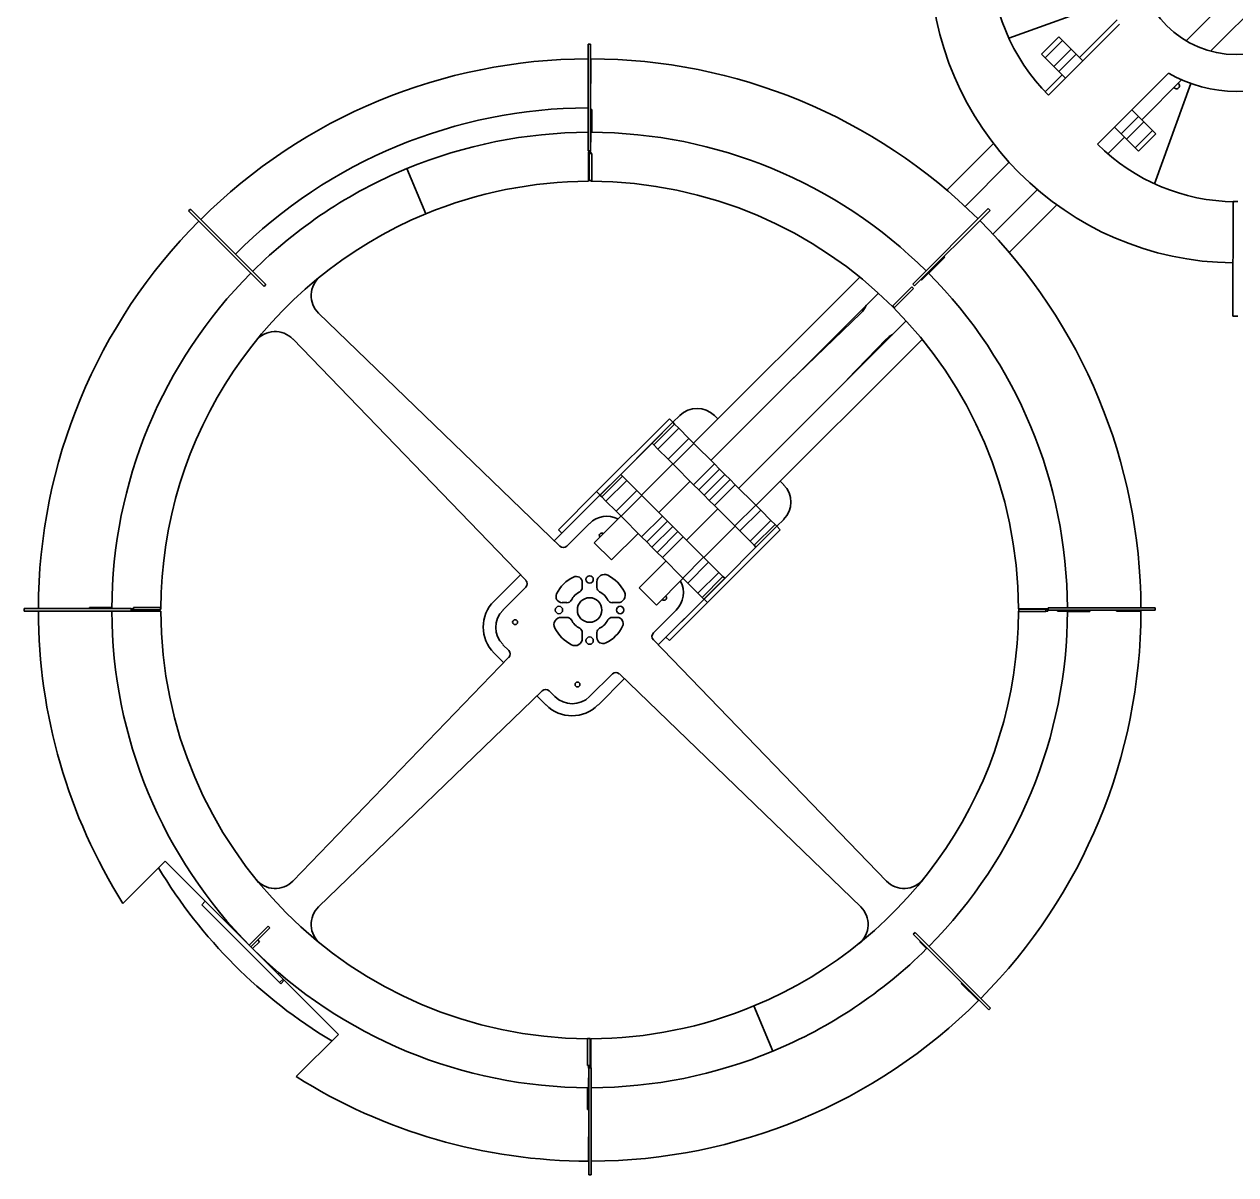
# Model space of a CAD drawing. Extents: x 95 to 1141, y 12 to 831.
# Drawn here: x 408 to 572.8, y 141.5 to 298 of the extents above; entities that cross this region are included whole.
import ezdxf

# ---------------------------------------------------------------- set-up
doc = ezdxf.new("R2010")
doc.units = 0

msp = doc.modelspace()

# ---------------------------------------------------------------- linework, layer by layer
at = {"color": 7, "lineweight": 35}
for p, q in [((584.32, 314.06), (566.04, 295.78)), ((585.72, 310.75), (569.35, 294.38)), ((521.64, 263.64), (499.05, 241.05)), ((524.18, 261.46), (501.41, 238.69)), ((480.86, 227.01), (448.02, 258.72)), ((527.95, 257.69), (505.18, 234.92)), ((476.23, 222.38), (444.51, 255.22)), ((530.14, 255.16), (507.53, 232.56)), ((493.57, 214.3), (525.28, 181.46)), ((473.91, 211.9), (444.51, 181.46)), ((488.94, 209.66), (521.78, 177.95)), ((478.46, 207.35), (448.02, 177.95))]:
    msp.add_line(p, q, dxfattribs=at)
at = {"color": 7, "lineweight": 35, "ltscale": 0.362828}
msp.add_line((541.94, 296.15), (555.6, 301.05), dxfattribs=at)
at = {"color": 7, "lineweight": 35, "ltscale": 0.181261}
msp.add_line((556.66, 298.66), (551.53, 293.53), dxfattribs=at)
at = {"color": 7, "lineweight": 35, "ltscale": 0.341594}
msp.add_line((557, 298.04), (547.33, 288.38), dxfattribs=at)
at = {"color": 7, "lineweight": 35, "ltscale": 0.363315}
for p, q in [((484.68, 280.8), (484.68, 295.33)), ((485.01, 280.8), (485.01, 295.33)), ((440.63, 262.37), (430.35, 272.65)), ((440.87, 262.61), (430.59, 272.88)), ((422.51, 218.53), (407.98, 218.53)), ((422.51, 218.19), (407.98, 218.19)), ((547.28, 218.63), (561.82, 218.63)), ((547.28, 218.3), (561.82, 218.3)), ((528.93, 174.22), (539.21, 163.94)), ((484.78, 156.03), (484.78, 141.49)), ((485.12, 156.03), (485.12, 141.49))]:
    msp.add_line(p, q, dxfattribs=at)
at = {"color": 7, "lineweight": 35, "ltscale": 0.008334}
for p, q in [((485.01, 295.33), (484.68, 295.33)), ((485.01, 280.8), (484.68, 280.8)), ((484.73, 280.67), (485.06, 280.67)), ((430.59, 272.88), (430.35, 272.65)), ((539.37, 272.72), (539.13, 272.95)), ((529.09, 262.44), (528.86, 262.68)), ((526.38, 259.5), (526.15, 259.73)), ((496.22, 243.88), (496.46, 243.64)), ((489.13, 236.79), (489.37, 236.55)), ((510.13, 229.97), (510.36, 229.73)), ((503.04, 222.88), (503.28, 222.65)), ((500.21, 220.05), (500.45, 219.82)), ((422.57, 218.17), (422.57, 218.5)), ((547.23, 218.17), (547.23, 218.5)), ((547.28, 218.3), (547.28, 218.63)), ((561.82, 218.3), (561.82, 218.63)), ((528.93, 174.22), (529.17, 174.45)), ((484.62, 160.03), (484.95, 160.03)), ((484.62, 156.36), (484.95, 156.36))]:
    msp.add_line(p, q, dxfattribs=at)
at = {"color": 7, "lineweight": 35, "ltscale": 0.083334}
for p, q in [((546.38, 293.96), (548.74, 296.32)), ((559.58, 280.76), (561.94, 283.12)), ((491.63, 221.37), (493.99, 219.02)), ((537.81, 165.19), (535.46, 167.54))]:
    msp.add_line(p, q, dxfattribs=at)
at = {"color": 7, "lineweight": 13, "ltscale": 0.083332}
for p, q in [((546.85, 293.49), (549.21, 295.85)), ((548.74, 291.61), (551.1, 293.96))]:
    msp.add_line(p, q, dxfattribs=at)
at = {"color": 7, "lineweight": 35, "ltscale": 0.016666}
for p, q in [((549.21, 295.85), (548.74, 296.32)), ((559.11, 281.24), (559.58, 280.76)), ((573.07, 258.31), (572.4, 258.31)), ((486.32, 233.98), (485.85, 234.45)), ((495.75, 214.18), (495.28, 214.65)), ((443.36, 167.95), (442.89, 167.48))]:
    msp.add_line(p, q, dxfattribs=at)
at = {"color": 7, "lineweight": 35, "ltscale": 0.041667}
for p, q in [((550.39, 294.67), (549.21, 295.85)), ((548.03, 292.31), (546.85, 293.49)), ((561.47, 283.59), (560.29, 284.77)), ((559.11, 281.24), (557.93, 282.41))]:
    msp.add_line(p, q, dxfattribs=at)
at = {"color": 7, "lineweight": 35, "ltscale": 0.016667}
for p, q in [((546.85, 293.49), (546.38, 293.96)), ((561.47, 283.59), (561.94, 283.12)), ((573.1, 273.91), (572.43, 273.91)), ((496.22, 243.88), (495.75, 244.35)), ((501.87, 244.81), (502.34, 244.34)), ((511.3, 235.38), (510.83, 235.85)), ((481.14, 228.79), (480.66, 229.26)), ((510.83, 229.26), (510.36, 229.73)), ((500.93, 219.36), (500.46, 219.83)), ((432.6, 178.71), (432.13, 178.24)), ((443.2, 168.11), (442.73, 167.64))]:
    msp.add_line(p, q, dxfattribs=at)
at = {"color": 7, "lineweight": 13, "ltscale": 0.083333}
for p, q in [((548.03, 292.31), (550.39, 294.67)), ((557.22, 283.12), (559.58, 285.48)), ((557.93, 282.41), (560.29, 284.77)), ((559.11, 281.24), (561.47, 283.59))]:
    msp.add_line(p, q, dxfattribs=at)
at = {"color": 7, "lineweight": 35, "ltscale": 0.025}
for p, q in [((551.1, 293.96), (550.39, 294.67)), ((560.29, 284.77), (559.58, 285.48)), ((557.93, 282.41), (557.22, 283.12))]:
    msp.add_line(p, q, dxfattribs=at)
at = {"color": 7, "lineweight": 35, "ltscale": 0.032148}
msp.add_line((552.01, 293.05), (551.1, 293.96), dxfattribs=at)
at = {"color": 7, "lineweight": 35, "ltscale": 0.083333}
for p, q in [((485.06, 293.34), (485.06, 290)), ((431.75, 271.25), (434.1, 268.9)), ((485.5, 227.5), (487.86, 225.15))]:
    msp.add_line(p, q, dxfattribs=at)
at = {"color": 7, "lineweight": 35, "ltscale": 0.024999}
msp.add_line((548.74, 291.61), (548.03, 292.31), dxfattribs=at)
at = {"color": 7, "lineweight": 35, "ltscale": 0.081599}
msp.add_line((549.17, 291.17), (546.87, 288.86), dxfattribs=at)
at = {"color": 7, "lineweight": 35, "ltscale": 0.032149}
for p, q in [((549.65, 290.7), (548.74, 291.61)), ((558.67, 286.39), (559.58, 285.48)), ((556.32, 284.03), (557.22, 283.12))]:
    msp.add_line(p, q, dxfattribs=at)
at = {"color": 7, "lineweight": 35, "ltscale": 0.341596}
msp.add_line((563.66, 291.38), (554, 281.72), dxfattribs=at)
at = {"color": 7, "lineweight": 35, "ltscale": 0.191913}
msp.add_line((565.44, 290.47), (560.02, 285.04), dxfattribs=at)
at = {"color": 7, "lineweight": 35, "ltscale": 0.001302}
for p, q in [((485.01, 290), (485.06, 290)), ((485.06, 282), (485.01, 282))]:
    msp.add_line(p, q, dxfattribs=at)
at = {"color": 7, "lineweight": 35, "ltscale": 0.362827}
msp.add_line((561.76, 276.32), (566.67, 289.98), dxfattribs=at)
at = {"color": 7, "lineweight": 35, "ltscale": 0.004167}
for p, q in [((485.18, 286.46), (485.01, 286.46)), ((533.22, 266.33), (533.1, 266.45)), ((416.85, 218.69), (416.85, 218.53)), ((552.95, 218.13), (552.95, 218.3)), ((484.62, 150.36), (484.78, 150.36))]:
    msp.add_line(p, q, dxfattribs=at)
at = {"color": 7, "lineweight": 35, "ltscale": 0.078156}
msp.add_line((485.18, 283.34), (485.18, 286.46), dxfattribs=at)
at = {"color": 7, "lineweight": 35, "ltscale": 0.003162}
msp.add_line((485.01, 282.13), (485.01, 282), dxfattribs=at)
at = {"color": 7, "lineweight": 35, "ltscale": 0.03335}
for p, q in [((485.06, 283.34), (485.06, 282)), ((419.9, 218.17), (421.23, 218.17)), ((549.9, 218.17), (548.56, 218.17))]:
    msp.add_line(p, q, dxfattribs=at)
at = {"color": 7, "lineweight": 35, "ltscale": 0.080113}
msp.add_line((557.66, 282.69), (555.39, 280.42), dxfattribs=at)
at = {"color": 7, "lineweight": 35, "ltscale": 0.1}
for p, q in [((484.73, 276.67), (484.73, 280.67)), ((496.22, 243.88), (493.39, 241.05)), ((502.58, 237.52), (499.75, 234.69)), ((489.13, 236.79), (486.3, 233.96)), ((503.29, 236.8), (500.46, 233.98)), ((504, 236.09), (501.18, 233.26)), ((495.49, 230.43), (492.66, 227.6)), ((496.2, 229.72), (493.38, 226.89)), ((510.36, 229.73), (507.53, 226.9)), ((496.92, 229), (494.09, 226.18)), ((503.28, 222.65), (500.45, 219.82)), ((426.57, 218.17), (422.57, 218.17)), ((543.23, 218.5), (547.23, 218.5))]:
    msp.add_line(p, q, dxfattribs=at)
at = {"color": 7, "lineweight": 35, "ltscale": 0.005186}
for p, q in [((484.85, 280.46), (484.85, 280.67)), ((485.06, 280.46), (485.06, 280.67))]:
    msp.add_line(p, q, dxfattribs=at)
at = {"color": 7, "lineweight": 35, "ltscale": 0.008333}
for p, q in [((485.18, 280.46), (484.85, 280.46)), ((485.18, 276.8), (484.85, 276.8)), ((440.87, 262.61), (440.63, 262.37)), ((528.97, 262.09), (528.74, 262.33)), ((493.39, 241.05), (493.63, 240.81)), ((486.3, 233.96), (486.54, 233.72)), ((507.3, 227.14), (507.53, 226.9)), ((407.98, 218.53), (407.98, 218.19)), ((422.51, 218.53), (422.51, 218.19)), ((422.85, 218.69), (422.85, 218.36)), ((426.51, 218.69), (426.51, 218.36)), ((543.28, 218.13), (543.28, 218.46)), ((546.95, 218.13), (546.95, 218.46)), ((441.18, 175.32), (441.41, 175.09)), ((439.76, 173.44), (440, 173.2)), ((438.58, 172.72), (438.81, 172.49)), ((539.21, 163.94), (539.44, 164.18)), ((484.78, 156.03), (485.12, 156.03)), ((484.95, 156.36), (484.95, 156.03)), ((484.78, 141.49), (485.12, 141.49))]:
    msp.add_line(p, q, dxfattribs=at)
at = {"color": 7, "lineweight": 35, "ltscale": 0.091666}
for p, q in [((484.85, 276.8), (484.85, 280.46)), ((485.18, 276.8), (485.18, 280.46)), ((526.15, 259.73), (528.74, 262.33)), ((426.51, 218.69), (422.85, 218.69)), ((426.51, 218.36), (422.85, 218.36))]:
    msp.add_line(p, q, dxfattribs=at)
at = {"color": 7, "lineweight": 35, "ltscale": 0.22468}
msp.add_line((539.83, 281.83), (533.48, 275.48), dxfattribs=at)
at = {"color": 7, "lineweight": 35, "ltscale": 0.212324}
msp.add_line((541.98, 279.26), (535.97, 273.26), dxfattribs=at)
at = {"color": 7, "lineweight": 35, "ltscale": 0.166667}
for p, q in [((462.6, 272.24), (460.05, 278.4)), ((462.6, 272.24), (460.05, 278.4)), ((509.8, 158.3), (507.25, 164.46)), ((509.8, 158.3), (507.25, 164.46))]:
    msp.add_line(p, q, dxfattribs=at)
at = {"color": 7, "lineweight": 35, "ltscale": 0.003147}
msp.add_line((485.06, 276.67), (485.06, 276.8), dxfattribs=at)
at = {"color": 7, "lineweight": 35, "ltscale": 0.214203}
msp.add_line((545.81, 275.55), (539.75, 269.49), dxfattribs=at)
at = {"color": 7, "lineweight": 35, "ltscale": 0.389881}
msp.add_line((572.43, 273.91), (572.4, 258.31), dxfattribs=at)
at = {"color": 7, "lineweight": 35, "ltscale": 0.363314}
for p, q in [((528.86, 262.68), (539.13, 272.95)), ((529.09, 262.44), (539.37, 272.72))]:
    msp.add_line(p, q, dxfattribs=at)
at = {"color": 7, "lineweight": 35, "ltscale": 0.228943}
msp.add_line((548.45, 273.47), (541.97, 267), dxfattribs=at)
at = {"color": 7, "lineweight": 35, "ltscale": 0.077612}
msp.add_line((531.02, 264.14), (533.22, 266.33), dxfattribs=at)
at = {"color": 7, "lineweight": 35, "ltscale": 0.033333}
for p, q in [((438.82, 264.18), (439.76, 263.24)), ((438.82, 172.49), (439.76, 173.44))]:
    msp.add_line(p, q, dxfattribs=at)
at = {"color": 7, "lineweight": 35, "ltscale": 0.033349}
for p, q in [((530.98, 264.18), (530.03, 263.24)), ((439.05, 172.26), (440, 173.2)), ((530.74, 172.26), (529.8, 173.2)), ((484.73, 153.34), (484.73, 154.67))]:
    msp.add_line(p, q, dxfattribs=at)
at = {"color": 7, "lineweight": 35, "ltscale": 0.002623}
for p, q in [((439.69, 263.31), (439.76, 263.24)), ((530.04, 263.39), (529.96, 263.31))]:
    msp.add_line(p, q, dxfattribs=at)
at = {"color": 7, "lineweight": 35, "ltscale": 0.091667}
for p, q in [((526.38, 259.5), (528.97, 262.09)), ((543.28, 218.46), (546.95, 218.46)), ((543.28, 218.13), (546.95, 218.13)), ((484.62, 160.03), (484.62, 156.36)), ((484.95, 160.03), (484.95, 156.36))]:
    msp.add_line(p, q, dxfattribs=at)
at = {"color": 7, "lineweight": 35, "ltscale": 0.002602}
for p, q in [((530.03, 263.24), (529.96, 263.31)), ((535.53, 167.62), (535.46, 167.54))]:
    msp.add_line(p, q, dxfattribs=at)
at = {"color": 7, "lineweight": 35, "ltscale": 0.341251}
msp.add_line((511.96, 249.24), (521.78, 258.72), dxfattribs=at)
at = {"color": 7, "lineweight": 35, "ltscale": 0.192177}
msp.add_line((519.94, 249.69), (525.28, 255.22), dxfattribs=at)
at = {"color": 7, "lineweight": 35, "ltscale": 0.35}
for p, q in [((495.75, 244.35), (485.85, 234.45)), ((496.22, 243.88), (486.32, 233.98)), ((510.36, 229.73), (500.46, 219.83)), ((510.83, 229.26), (500.93, 219.36))]:
    msp.add_line(p, q, dxfattribs=at)
at = {"color": 7, "lineweight": 35, "ltscale": 0.033046}
for p, q in [((496.22, 243.88), (497.15, 244.81)), ((510.36, 229.73), (511.3, 230.67))]:
    msp.add_line(p, q, dxfattribs=at)
at = {"color": 7, "lineweight": 13, "ltscale": 0.1}
for p, q in [((496.46, 243.64), (493.63, 240.81)), ((497.02, 243.07), (494.2, 240.24)), ((498.4, 241.69), (495.58, 238.86)), ((499.09, 241), (496.26, 238.17)), ((501.88, 238.22), (499.05, 235.39)), ((489.37, 236.55), (486.54, 233.72)), ((489.94, 235.98), (487.11, 233.16)), ((491.32, 234.61), (488.49, 231.78)), ((504.71, 235.39), (501.88, 232.56)), ((492.01, 233.92), (489.18, 231.09)), ((507.49, 232.61), (504.66, 229.78)), ((494.79, 231.13), (491.96, 228.3)), ((508.18, 231.92), (505.35, 229.09)), ((510.13, 229.97), (507.3, 227.14)), ((497.62, 228.3), (494.79, 225.47)), ((500.4, 225.52), (497.57, 222.69)), ((501.09, 224.83), (498.26, 222)), ((502.47, 223.45), (499.64, 220.62)), ((503.04, 222.88), (500.21, 220.05))]:
    msp.add_line(p, q, dxfattribs=at)
at = {"color": 7, "lineweight": 35, "ltscale": 0.020102}
for p, q in [((496.46, 243.64), (497.02, 243.07)), ((493.63, 240.81), (494.2, 240.24)), ((486.54, 233.72), (487.11, 233.16)), ((510.13, 229.97), (509.56, 230.54)), ((503.04, 222.88), (502.47, 223.45)), ((500.21, 220.05), (499.64, 220.62))]:
    msp.add_line(p, q, dxfattribs=at)
at = {"color": 7, "lineweight": 35, "ltscale": 0.04875}
for p, q in [((497.02, 243.07), (498.4, 241.69)), ((494.2, 240.24), (495.58, 238.86)), ((489.94, 235.98), (491.32, 234.61)), ((487.11, 233.16), (488.49, 231.78)), ((508.18, 231.92), (509.56, 230.54)), ((505.35, 229.09), (506.73, 227.71)), ((501.09, 224.83), (502.47, 223.45)), ((498.26, 222), (499.64, 220.62))]:
    msp.add_line(p, q, dxfattribs=at)
at = {"color": 7, "lineweight": 35, "ltscale": 0.15056}
msp.add_line((489.13, 236.79), (493.39, 241.05), dxfattribs=at)
at = {"color": 7, "lineweight": 35, "ltscale": 0.024374}
for p, q in [((498.4, 241.69), (499.09, 241)), ((507.49, 232.61), (508.18, 231.92)), ((504.66, 229.78), (505.35, 229.09))]:
    msp.add_line(p, q, dxfattribs=at)
at = {"color": 7, "lineweight": 35, "ltscale": 0.09844}
for p, q in [((501.88, 238.22), (499.09, 241)), ((504.71, 235.39), (507.49, 232.61)), ((501.88, 232.56), (504.66, 229.78))]:
    msp.add_line(p, q, dxfattribs=at)
at = {"color": 7, "lineweight": 35, "ltscale": 0.150559}
for p, q in [((496.22, 238.22), (491.96, 233.96)), ((498.58, 235.86), (494.32, 231.6)), ((502.35, 232.09), (498.09, 227.83)), ((504.71, 229.73), (500.45, 225.47))]:
    msp.add_line(p, q, dxfattribs=at)
at = {"color": 7, "lineweight": 35, "ltscale": 0.024375}
for p, q in [((495.58, 238.86), (496.26, 238.17)), ((491.32, 234.61), (492.01, 233.92)), ((488.49, 231.78), (489.18, 231.09)), ((500.4, 225.52), (501.09, 224.83)), ((497.57, 222.69), (498.26, 222))]:
    msp.add_line(p, q, dxfattribs=at)
at = {"color": 7, "lineweight": 35, "ltscale": 0.098439}
for p, q in [((499.05, 235.39), (496.26, 238.17)), ((494.79, 231.13), (492.01, 233.92)), ((491.96, 228.3), (489.18, 231.09)), ((497.62, 228.3), (500.4, 225.52)), ((494.79, 225.47), (497.57, 222.69))]:
    msp.add_line(p, q, dxfattribs=at)
at = {"color": 7, "lineweight": 35, "ltscale": 0.024814}
for p, q in [((501.88, 238.22), (502.58, 237.52)), ((504, 236.09), (504.71, 235.39)), ((499.05, 235.39), (499.75, 234.69)), ((501.18, 233.26), (501.88, 232.56))]:
    msp.add_line(p, q, dxfattribs=at)
at = {"color": 7, "lineweight": 35, "ltscale": 0.025187}
for p, q in [((502.58, 237.52), (503.29, 236.8)), ((503.29, 236.8), (504, 236.09)), ((499.75, 234.69), (500.46, 233.98)), ((500.46, 233.98), (501.18, 233.26))]:
    msp.add_line(p, q, dxfattribs=at)
at = {"color": 7, "lineweight": 35, "ltscale": 0.020101}
msp.add_line((489.37, 236.55), (489.94, 235.98), dxfattribs=at)
at = {"color": 7, "lineweight": 35, "ltscale": 0.183334}
for p, q in [((485.85, 234.45), (480.66, 229.26)), ((500.93, 219.36), (495.75, 214.18))]:
    msp.add_line(p, q, dxfattribs=at)
at = {"color": 7, "lineweight": 35, "ltscale": 0.219573}
msp.add_line((480.09, 227.75), (486.3, 233.96), dxfattribs=at)
at = {"color": 7, "lineweight": 35, "ltscale": 0.128316}
msp.add_line((489.13, 231.13), (485.5, 227.5), dxfattribs=at)
at = {"color": 7, "lineweight": 35, "ltscale": 0.024813}
for p, q in [((494.79, 231.13), (495.49, 230.43)), ((491.96, 228.3), (492.66, 227.6)), ((496.92, 229), (497.62, 228.3)), ((494.09, 226.18), (494.79, 225.47))]:
    msp.add_line(p, q, dxfattribs=at)
at = {"color": 7, "lineweight": 35, "ltscale": 0.109739}
for p, q in [((481.79, 227.02), (484.9, 230.12)), ((476.22, 221.44), (473.11, 218.34)), ((493.58, 215.23), (496.68, 218.34)), ((488, 209.66), (484.9, 206.55))]:
    msp.add_line(p, q, dxfattribs=at)
at = {"color": 7, "lineweight": 35, "ltscale": 0.025188}
for p, q in [((495.49, 230.43), (496.2, 229.72)), ((496.2, 229.72), (496.92, 229)), ((492.66, 227.6), (493.38, 226.89)), ((493.38, 226.89), (494.09, 226.18))]:
    msp.add_line(p, q, dxfattribs=at)
at = {"color": 7, "lineweight": 13, "ltscale": 0.100001}
msp.add_line((509.56, 230.54), (506.73, 227.71), dxfattribs=at)
at = {"color": 7, "lineweight": 35, "ltscale": 0.128317}
for p, q in [((491.49, 228.77), (487.86, 225.15)), ((495.26, 225), (491.63, 221.37)), ((497.62, 222.65), (493.99, 219.02))]:
    msp.add_line(p, q, dxfattribs=at)
at = {"color": 7, "lineweight": 35, "ltscale": 0.020103}
msp.add_line((507.3, 227.14), (506.73, 227.71), dxfattribs=at)
at = {"color": 7, "lineweight": 35, "ltscale": 0.126868}
msp.add_line((471.9, 219.55), (475.49, 223.14), dxfattribs=at)
at = {"color": 7, "lineweight": 35, "ltscale": 0.016599}
for p, q in [((483.9, 221.41), (483.9, 222.08)), ((481.16, 219.34), (481.82, 219.34)), ((488.64, 217.34), (487.98, 217.34)), ((487.98, 217.34), (488.64, 217.34)), ((485.9, 215.26), (485.9, 214.6)), ((485.9, 214.6), (485.9, 215.26))]:
    msp.add_line(p, q, dxfattribs=at)
at = {"color": 7, "lineweight": 35, "ltscale": 0.019162}
for p, q in [((485.9, 222.18), (485.9, 221.41)), ((485.9, 221.41), (485.9, 222.18)), ((487.98, 219.34), (488.74, 219.34)), ((481.05, 217.34), (481.82, 217.34)), ((481.05, 217.34), (481.82, 217.34)), ((483.9, 215.26), (483.9, 214.49))]:
    msp.add_line(p, q, dxfattribs=at)
at = {"color": 7, "lineweight": 35, "ltscale": 0.220086}
msp.add_line((494.24, 213.61), (500.46, 219.83), dxfattribs=at)
at = {"color": 7, "lineweight": 35, "ltscale": 0.183333}
msp.add_line((500.46, 219.83), (495.28, 214.65), dxfattribs=at)
at = {"color": 7, "lineweight": 35, "ltscale": 0.083326}
msp.add_line((409.9, 218.17), (413.23, 218.17), dxfattribs=at)
at = {"color": 7, "lineweight": 35, "ltscale": 0.000539017}
for p, q in [((413.23, 218.17), (413.23, 218.19)), ((421.23, 218.19), (421.23, 218.17))]:
    msp.add_line(p, q, dxfattribs=at)
at = {"color": 7, "lineweight": 35, "ltscale": 0.076341}
msp.add_line((419.9, 218.69), (416.85, 218.69), dxfattribs=at)
at = {"color": 7, "lineweight": 35, "ltscale": 0.001338}
msp.add_line((421.18, 218.19), (421.23, 218.19), dxfattribs=at)
at = {"color": 7, "lineweight": 35, "ltscale": 0.007026}
for p, q in [((422.85, 218.5), (422.57, 218.5)), ((422.85, 218.36), (422.57, 218.36))]:
    msp.add_line(p, q, dxfattribs=at)
at = {"color": 7, "lineweight": 35, "ltscale": 0.001308}
msp.add_line((426.57, 218.5), (426.51, 218.5), dxfattribs=at)
at = {"color": 7, "lineweight": 35, "ltscale": 0.001306}
msp.add_line((543.23, 218.17), (543.28, 218.17), dxfattribs=at)
at = {"color": 7, "lineweight": 35, "ltscale": 0.007027}
for p, q in [((546.95, 218.46), (547.23, 218.46)), ((546.95, 218.17), (547.23, 218.17))]:
    msp.add_line(p, q, dxfattribs=at)
at = {"color": 7, "lineweight": 35, "ltscale": 0.001321}
msp.add_line((548.62, 218.3), (548.56, 218.3), dxfattribs=at)
at = {"color": 7, "lineweight": 35, "ltscale": 0.00314}
msp.add_line((548.56, 218.3), (548.56, 218.17), dxfattribs=at)
at = {"color": 7, "lineweight": 35, "ltscale": 0.076309}
msp.add_line((549.9, 218.13), (552.95, 218.13), dxfattribs=at)
at = {"color": 7, "lineweight": 35, "ltscale": 0.003141}
msp.add_line((556.57, 218.17), (556.57, 218.3), dxfattribs=at)
at = {"color": 7, "lineweight": 35, "ltscale": 0.083325}
msp.add_line((559.9, 218.17), (556.57, 218.17), dxfattribs=at)
at = {"color": 7, "lineweight": 35, "ltscale": 0.02786}
for p, q in [((473.9, 212.84), (473.11, 213.62)), ((479.4, 207.34), (480.18, 206.55))]:
    msp.add_line(p, q, dxfattribs=at)
at = {"color": 7, "lineweight": 35, "ltscale": 0.046267}
msp.add_line((471.9, 212.48), (473.21, 211.17), dxfattribs=at)
at = {"color": 7, "lineweight": 35, "ltscale": 0.126822}
msp.add_line((486.04, 205.41), (489.63, 209), dxfattribs=at)
at = {"color": 7, "lineweight": 35, "ltscale": 0.043665}
msp.add_line((478.97, 205.41), (477.73, 206.65), dxfattribs=at)
at = {"color": 7, "lineweight": 35, "ltscale": 0.203117}
for p, q in [((421.41, 178.42), (427.15, 184.16)), ((444.98, 154.85), (450.72, 160.59))]:
    msp.add_line(p, q, dxfattribs=at)
at = {"color": 7, "lineweight": 35, "ltscale": 0.192672}
msp.add_line((432.6, 178.71), (427.15, 184.16), dxfattribs=at)
at = {"color": 7, "lineweight": 35, "ltscale": 0.374792}
msp.add_line((432.13, 178.24), (442.73, 167.64), dxfattribs=at)
at = {"color": 7, "lineweight": 35, "ltscale": 0.211494}
msp.add_line((432.6, 178.71), (438.58, 172.73), dxfattribs=at)
at = {"color": 7, "lineweight": 35, "ltscale": 0.09182}
msp.add_line((438.58, 172.72), (441.18, 175.32), dxfattribs=at)
at = {"color": 7, "lineweight": 35, "ltscale": 0.091821}
msp.add_line((438.81, 172.49), (441.41, 175.09), dxfattribs=at)
at = {"color": 7, "lineweight": 35, "ltscale": 0.363316}
msp.add_line((529.17, 174.45), (539.44, 164.18), dxfattribs=at)
at = {"color": 7, "lineweight": 35, "ltscale": 0.002601}
msp.add_line((529.87, 173.27), (529.8, 173.2), dxfattribs=at)
at = {"color": 7, "lineweight": 35, "ltscale": 0.154964}
msp.add_line((438.82, 172.49), (443.2, 168.11), dxfattribs=at)
at = {"color": 7, "lineweight": 35, "ltscale": 0.005552}
msp.add_line((442.89, 167.48), (442.73, 167.64), dxfattribs=at)
at = {"color": 7, "lineweight": 35, "ltscale": 0.005551}
msp.add_line((443.36, 167.95), (443.2, 168.11), dxfattribs=at)
at = {"color": 7, "lineweight": 35, "ltscale": 0.263128}
msp.add_line((443.28, 168.03), (450.72, 160.59), dxfattribs=at)
at = {"color": 7, "lineweight": 35, "ltscale": 0.099467}
msp.add_line((485.06, 160), (485.06, 156.03), dxfattribs=at)
at = {"color": 7, "lineweight": 35, "ltscale": 0.008866}
msp.add_line((484.73, 156.36), (484.73, 156), dxfattribs=at)
at = {"color": 7, "lineweight": 35, "ltscale": 0.001301}
for p, q in [((484.73, 156), (484.78, 156)), ((484.78, 154.67), (484.73, 154.67)), ((484.73, 146.67), (484.78, 146.67))]:
    msp.add_line(p, q, dxfattribs=at)
at = {"color": 7, "lineweight": 35, "ltscale": 0.000532913}
msp.add_line((484.78, 156), (484.78, 156.03), dxfattribs=at)
at = {"color": 7, "lineweight": 35, "ltscale": 0.074477}
msp.add_line((484.62, 153.34), (484.62, 150.36), dxfattribs=at)
at = {"color": 7, "lineweight": 35, "ltscale": 0.083321}
msp.add_line((484.73, 143.34), (484.73, 146.67), dxfattribs=at)
at = {"color": 7, "lineweight": 35}
for centre, radius in [((572.86, 307.24), 13.33), ((484.9, 222.5), 0.5), ((484.9, 218.34), 1.67), ((480.73, 218.34), 0.5), ((489.06, 218.34), 0.5), ((474.76, 216.69), 0.333), ((484.9, 214.17), 0.5), ((483.25, 208.2), 0.333)]:
    msp.add_circle(centre, radius, dxfattribs=at)
for centre, radius, start, end in [((572.86, 307.24), 41.67, 180.4584, 269.3928), ((566.19, 307.24), 26.67, 179.5584, 225), ((484.9, 218.34), 75, 90.1671, 134.8727), ((484.9, 218.34), 75, 45.2068, 89.8727), ((572.86, 307.24), 18.33, 239.8998, 300.1002), ((564.73, 289.68), 0.417, 217.8257, 52.1743), ((484.9, 218.34), 68.33, 90.1834, 134.8603), ((484.9, 218.34), 65, 90.1928, 112.4752), ((484.9, 218.34), 65, 45.2386, 89.8531), ((572.86, 300.57), 26.67, 225, 269.6207), ((484.9, 218.34), 65, 112.4752, 134.8531), ((484.9, 218.34), 58.33, 90.1637, 112.4723), ((484.9, 218.34), 58.33, 0.1637, 89.8363), ((484.9, 218.34), 58.33, 112.4723, 179.8363), ((484.9, 218.34), 75, 135.1273, 179.8562), ((484.9, 218.34), 75, 0.2233, 44.9522), ((484.9, 218.34), 65, 135.1469, 179.8341), ((484.9, 218.34), 65, 0.2576, 44.8531), ((450.34, 261.12), 3.33, 128.9327, 226), ((519.46, 261.12), 3.33, 49.107, 51.0673), ((519.46, 261.12), 3.33, 314, 336.8163), ((442.11, 252.9), 3.33, 44, 141.0673), ((527.68, 252.9), 3.33, 118.6582, 136), ((527.68, 252.9), 3.33, 38.9327, 42.6846), ((499.51, 242.45), 3.33, 45, 135), ((508.94, 233.02), 3.33, 315, 45), ((487.26, 227.77), 3.33, 63.3977, 135), ((486.55, 228.47), 0.333, 53.9807, 216.0193), ((486.55, 228.47), 0.333, 53.9808, 216.0192), ((481.32, 227.49), 0.667, 226, 315), ((484.9, 218.34), 5, 116.1039, 153.8961), ((484.9, 218.34), 5, 116.1039, 153.8961), ((483.06, 222.08), 0.833, 0, 116.1039), ((483.06, 222.08), 0.833, 0, 116.1039), ((484.9, 222.5), 0.5, 90, 270), ((486.9, 222.18), 1, 62.5136, 180), ((486.9, 222.18), 1, 62.5136, 180), ((484.9, 218.34), 5.33, 27.4864, 62.5136), ((484.9, 218.34), 5.33, 27.4864, 62.5136), ((475.75, 221.91), 0.667, 315, 44), ((483.23, 221.41), 0.667, 298.4369, 360), ((486.56, 221.41), 0.667, 180, 241.5631), ((494.33, 220.69), 3.33, 315, 28.4776), ((475.43, 216.02), 5, 135, 225), ((481.16, 220.17), 0.833, 153.8961, 270), ((481.82, 220), 0.667, 270, 331.5631), ((484.9, 218.34), 2.83, 118.4369, 151.5631), ((484.9, 218.34), 1.67, 90, 270), ((484.9, 218.34), 2.83, 28.4369, 61.5631), ((487.98, 220), 0.667, 208.4369, 270), ((488.74, 220.34), 1, 270, 27.4864), ((495.03, 219.99), 0.333, 216.0193, 53.9807), ((495.03, 219.99), 0.333, 216.0192, 53.9808), ((484.9, 218.34), 75, 180.1273, 212.1604), ((484.9, 218.34), 65, 180.1469, 224.8531), ((484.9, 218.34), 58.33, 180.1637, 269.7237), ((475.47, 215.98), 3.33, 135, 225), ((480.73, 218.34), 0.5, 90, 270), ((489.06, 218.34), 0.5, 90, 270), ((484.9, 218.34), 58.33, 292.5277, 359.8363), ((484.9, 218.34), 65, 315.2386, 359.8531), ((484.9, 218.34), 75, 315.2068, 359.8727), ((474.76, 216.69), 0.333, 90, 270), ((481.05, 216.34), 1, 90, 207.4864), ((481.05, 216.34), 1, 90, 207.4864), ((481.82, 216.67), 0.667, 28.4369, 90), ((481.82, 216.67), 0.667, 28.4369, 90), ((484.9, 218.34), 2.83, 208.4369, 241.5631), ((484.9, 218.34), 2.83, 208.4369, 241.5631), ((484.9, 218.34), 2.83, 298.4369, 331.5631), ((484.9, 218.34), 2.83, 298.4369, 331.5631), ((484.9, 218.34), 5, 296.1039, 333.8961), ((487.98, 216.67), 0.667, 90, 151.5631), ((487.98, 216.67), 0.667, 90, 151.5631), ((488.64, 216.5), 0.833, 333.8961, 90), ((484.9, 218.34), 5.33, 207.4864, 242.5136), ((484.9, 218.34), 5.33, 207.4864, 242.5136), ((482.9, 214.49), 1, 242.5136, 360), ((483.23, 215.26), 0.667, 360, 61.5631), ((484.9, 214.17), 0.5, 90, 270), ((486.56, 215.26), 0.667, 118.4369, 180), ((486.56, 215.26), 0.667, 118.4369, 180), ((486.73, 214.6), 0.833, 180, 296.1039), ((494.05, 214.76), 0.667, 135, 224), ((473.43, 212.36), 0.667, 316, 45), ((488.47, 209.18), 0.667, 46, 135), ((483.25, 208.2), 0.333, 360, 180), ((478.92, 206.87), 0.667, 45, 134), ((482.54, 208.91), 3.33, 225, 315), ((482.5, 208.95), 5, 225, 315), ((484.9, 218.34), 68.33, 210.883, 239.117), ((442.11, 183.77), 3.33, 218.9932, 316), ((527.68, 183.77), 3.33, 224, 320.8892), ((450.34, 175.55), 3.33, 134, 230.9645), ((519.46, 175.55), 3.33, 309.115, 46), ((484.9, 218.34), 65, 225.1469, 269.8531), ((484.9, 218.34), 65, 292.5248, 314.8531), ((484.9, 218.34), 75, 270.1671, 314.8727), ((484.9, 218.34), 58.33, 270.1637, 292.5277), ((484.9, 218.34), 65, 270.1928, 292.5248), ((484.9, 218.34), 75, 237.8396, 269.8727)]:
    msp.add_arc(centre, radius, start, end, dxfattribs=at)

doc.saveas('drawing.dxf')
